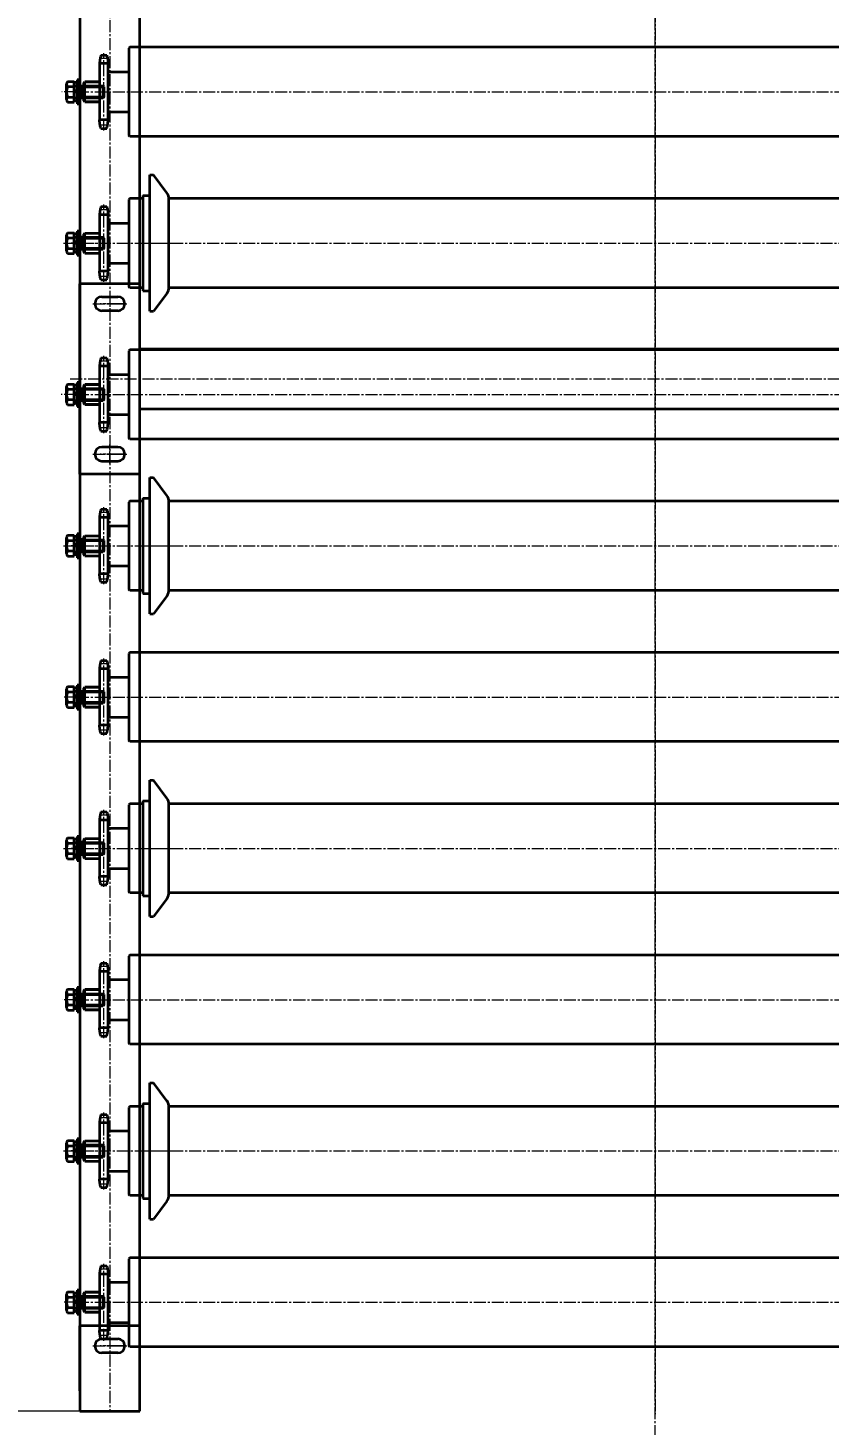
# Model space of a CAD drawing. Header units: millimetres. Extents: x -67280 to 67280, y -47520 to 47520.
# Drawn here: x -47874 to -47074, y -20531 to -19137 of the extents above; entities that cross this region are included whole.
import ezdxf

# ---------------------------------------------------------------- set-up
doc = ezdxf.new("R2010")
doc.units = ezdxf.units.MM
doc.linetypes.add('点画线', pattern=[18, 12, -2, 2, -2])
doc.layers.get('0').update_dxf_attribs({"lineweight": 35})
for name, color, linetype, lineweight in [('EB0', 7, 'Continuous', 35), ('EB0_1', 7, 'Continuous', 35), ('中心线层', 1, '点画线', 18), ('尺寸线层', 4, 'Continuous', 18), ('粗实线层', 7, 'Continuous', 35)]:
    doc.layers.add(name, color=color, linetype=linetype, lineweight=lineweight)
doc.styles.add('标准', font='', dxfattribs={"width": 0.667})
doc.styles.get('标准').set_extended_font_data('宋体')
doc.dimstyles.new('标准', dxfattribs={"dimscale": 160, "dimtxt": 2, "dimasz": 1, "dimexe": 1, "dimexo": 0, "dimgap": 1, "dimtad": 1, "dimdec": 1, "dimdsep": 46, "dimtxsty": '标准', "dimblk": '_CAXARROW', "dimcen": 0, "dimdle": 2, "dimaunit": 1, "dimadec": 0, "dimazin": 2, "dimtfac": 0.707107, "dimtdec": 3, "dimtmove": 0, "dimatfit": 3, "dimfxl": 0, "dimfrac": 2, "dimtolj": 1, "dimarcsym": 0})

# ---------------------------------------------------------------- blocks, each defined once
blk = doc.blocks.new('*X503')
at = {"layer": '尺寸线层', "linetype": 'Continuous', "lineweight": 18}
for points in [[(-51183.3, -18397.3), (-51163.3, -18557.3), (-51203.3, -18557.3)], [(-51183.3, -22837.3), (-51163.3, -22677.3), (-51203.3, -22677.3)]]:
    blk.add_hatch(color=0, dxfattribs=at).paths.add_polyline_path(points, flags=0)
at = {"layer": '尺寸线层', "color": 0}
for p, q in [((-46008, -18397.3), (-51343.3, -18397.3)), ((-46125.8, -22837.3), (-51343.3, -22837.3))]:
    blk.add_line(p, q, dxfattribs=at)
at = {"layer": '尺寸线层', "color": 0, "linetype": 'Continuous', "lineweight": 18}
blk.add_line((-51183.3, -18397.3), (-51183.3, -22837.3), dxfattribs=at)
at = {"layer": '尺寸线层', "color": 0, "insert": (-51503.3, -20617.3), "char_height": 320, "width": 1253.13, "attachment_point": 5, "rotation": 90, "line_spacing_factor": 1.15057, "style": '标准'}
blk.add_mtext('\\T1.1;4440', dxfattribs=at)
blk = doc.blocks.new('_CAXARROW')
blk.add_hatch(color=0).paths.add_polyline_path([(0, 0), (-1, 0.125), (-1, -0.125)], flags=0)
blk = doc.blocks.new('*X1335')
at = {"layer": 'EB0', "linetype": '点画线', "lineweight": 18}
for p, q in [((-550, 248), (-550, 325)), ((-545.5, 319.7), (-554.4, 319.7)), ((-573.5, 286.5), (-592, 286.5)), ((-576.9, 286.5), (588.1, 286.5)), ((-545.5, 253.3), (-554.4, 253.3)), ((-545.5, 168.7), (-554.4, 168.7)), ((-550, 97), (-550, 174)), ((-590.1, 135.5), (-546.6, 135.5)), ((-573.5, 135.5), (-582.6, 135.5)), ((-572.9, 135.5), (592.1, 135.5)), ((-507, 135.5), (-482, 135.5)), ((-545.5, 102.3), (-554.4, 102.3)), ((-545.5, 17.7), (-554.4, 17.7)), ((-550, -54), (-550, 23)), ((-573.5, -15.5), (-592.4, -15.5)), ((-576.9, -15.5), (588.1, -15.5)), ((-545.5, -48.7), (-554.4, -48.7)), ((-545.5, -133.3), (-554.4, -133.3)), ((-550, -205), (-550, -128)), ((-590.1, -166.5), (-546.6, -166.5)), ((-573.5, -166.5), (-582.6, -166.5)), ((-572.9, -166.5), (592.1, -166.5)), ((-507, -166.5), (-482, -166.5)), ((-545.5, -199.7), (-554.4, -199.7)), ((-545.5, -284.3), (-554.4, -284.3)), ((-550, -356), (-550, -279)), ((-573.5, -317.5), (-591.2, -317.5)), ((-576.9, -317.5), (588.1, -317.5)), ((-545.5, -350.7), (-554.4, -350.7)), ((-550, -507), (-550, -430)), ((-545.5, -435.3), (-554.4, -435.3)), ((-590.1, -468.5), (-546.6, -468.5)), ((-573.5, -468.5), (-582.6, -468.5)), ((-572.9, -468.5), (592.1, -468.5)), ((-507, -468.5), (-482, -468.5)), ((-545.5, -501.7), (-554.4, -501.7)), ((-550, -658), (-550, -581)), ((-545.5, -586.3), (-554.4, -586.3)), ((-573.5, -619.5), (-591.7, -619.5)), ((-576.9, -619.5), (588.1, -619.5)), ((-545.5, -652.7), (-554.4, -652.7)), ((-545.5, -737.3), (-554.4, -737.3)), ((-550, -809), (-550, -732)), ((-590.1, -770.5), (-546.6, -770.5)), ((-573.5, -770.5), (-582.6, -770.5)), ((-572.9, -770.5), (592.1, -770.5)), ((-507, -770.5), (-482, -770.5)), ((-545.5, -803.7), (-554.4, -803.7)), ((-545.5, -888.3), (-554.4, -888.3)), ((-550, -960), (-550, -883)), ((-573.5, -921.5), (-590.1, -921.5)), ((-576.9, -921.5), (588.1, -921.5)), ((-545.5, -954.7), (-554.4, -954.7))]:
    blk.add_line(p, q, dxfattribs=at)
at = {"layer": 'EB0'}
for p, q in [((-587.1, 278.7), (-587.1, 294.3)), ((-586.3, 296.9), (-579.6, 296.9)), ((-579.6, 276.1), (-579.6, 296.9)), ((-579.6, 295.7), (-579.6, 277.3)), ((-576.5, 295.7), (-579.6, 295.7)), ((-576.5, 298.5), (-576.5, 274.5)), ((-574, 298.5), (-576.5, 298.5)), ((-576.5, 295.7), (-576.5, 277.3)), ((-574, 293), (-576.5, 293)), ((-574, 274.5), (-574, 298.5)), ((-586.3, 291.7), (-579.6, 291.7)), ((-586.3, 281.3), (-579.6, 281.3)), ((-579.6, 280.5), (-579.6, 292.5)), ((-579.6, 292.5), (-550.5, 292.5)), ((-576.5, 287.3), (-579.6, 288.1)), ((-576.9, 285.8), (-579.6, 286.5)), ((-579.6, 280.5), (-550.5, 280.5)), ((-576.5, 285.7), (-576.9, 285.8)), ((-576.5, 280), (-574, 280)), ((-571.6, 280.5), (-571.6, 292.5)), ((-571.6, 291.6), (-549.6, 291.6)), ((-571.6, 281.4), (-549.6, 281.4)), ((-549.6, 291.6), (-550.5, 292.5)), ((-550.5, 280.5), (-550.5, 292.5)), ((-549.6, 281.4), (-550.5, 280.5)), ((-549.6, 281.4), (-549.6, 291.6)), ((-586.3, 276.1), (-579.6, 276.1)), ((-576.5, 277.3), (-579.6, 277.3)), ((-576.5, 274.5), (-574, 274.5)), ((-587.1, 127.7), (-587.1, 143.3)), ((-586.3, 145.9), (-579.6, 145.9)), ((-586.3, 140.7), (-579.6, 140.7)), ((-579.6, 125.1), (-579.6, 145.9)), ((-579.6, 144.7), (-579.6, 126.3)), ((-576.5, 144.7), (-579.6, 144.7)), ((-579.6, 129.5), (-579.6, 141.5)), ((-579.6, 141.5), (-550.5, 141.5)), ((-576.5, 147.5), (-576.5, 123.5)), ((-574, 147.5), (-576.5, 147.5)), ((-576.5, 144.7), (-576.5, 126.3)), ((-574, 142), (-576.5, 142)), ((-574, 123.5), (-574, 147.5)), ((-570, 141.6), (-574, 141.6)), ((-571.6, 129.5), (-571.6, 141.5)), ((-571.6, 140.6), (-549.6, 140.6)), ((-549.6, 140.6), (-550.5, 141.5)), ((-550.5, 129.5), (-550.5, 141.5)), ((-549.6, 130.4), (-549.6, 140.6)), ((-586.3, 130.3), (-579.6, 130.3)), ((-576.5, 136.3), (-579.6, 137.1)), ((-576.9, 134.8), (-579.6, 135.5)), ((-579.6, 129.5), (-550.5, 129.5)), ((-576.5, 126.3), (-579.6, 126.3)), ((-576.5, 134.7), (-576.9, 134.8)), ((-576.5, 129), (-574, 129)), ((-570, 129.4), (-574, 129.4)), ((-571.6, 130.4), (-549.6, 130.4)), ((-549.6, 130.4), (-550.5, 129.5)), ((-586.3, 125.1), (-579.6, 125.1)), ((-576.5, 123.5), (-574, 123.5)), ((-587.1, -23.3), (-587.1, -7.7)), ((-586.3, -5.1), (-579.6, -5.1)), ((-586.3, -10.3), (-579.6, -10.3)), ((-579.6, -25.9), (-579.6, -5.1)), ((-579.6, -6.3), (-579.6, -24.7)), ((-576.5, -6.3), (-579.6, -6.3)), ((-579.6, -21.5), (-579.6, -9.5)), ((-579.6, -9.5), (-550.5, -9.5)), ((-576.5, -14.7), (-579.6, -13.9)), ((-576.5, -3.5), (-576.5, -27.5)), ((-574, -3.5), (-576.5, -3.5)), ((-576.5, -6.3), (-576.5, -24.7)), ((-574, -9), (-576.5, -9)), ((-574, -27.5), (-574, -3.5)), ((-571.6, -21.5), (-571.6, -9.5)), ((-571.6, -10.4), (-549.6, -10.4)), ((-549.6, -10.4), (-550.5, -9.5)), ((-550.5, -21.5), (-550.5, -9.5)), ((-549.6, -20.6), (-549.6, -10.4)), ((-586.3, -20.7), (-579.6, -20.7)), ((-586.3, -25.9), (-579.6, -25.9)), ((-576.9, -16.2), (-579.6, -15.5)), ((-579.6, -21.5), (-550.5, -21.5)), ((-576.5, -24.7), (-579.6, -24.7)), ((-576.5, -16.3), (-576.9, -16.2)), ((-576.5, -22), (-574, -22)), ((-576.5, -27.5), (-574, -27.5)), ((-571.6, -20.6), (-549.6, -20.6)), ((-549.6, -20.6), (-550.5, -21.5)), ((-587.1, -174.3), (-587.1, -158.7)), ((-586.3, -156.1), (-579.6, -156.1)), ((-586.3, -161.3), (-579.6, -161.3)), ((-579.6, -176.9), (-579.6, -156.1)), ((-579.6, -157.3), (-579.6, -175.7)), ((-576.5, -157.3), (-579.6, -157.3)), ((-579.6, -172.5), (-579.6, -160.5)), ((-579.6, -160.5), (-550.5, -160.5)), ((-576.5, -165.7), (-579.6, -164.9)), ((-576.9, -167.2), (-579.6, -166.5)), ((-576.5, -167.3), (-576.9, -167.2)), ((-576.5, -154.5), (-576.5, -178.5)), ((-574, -154.5), (-576.5, -154.5)), ((-576.5, -157.3), (-576.5, -175.7)), ((-574, -160), (-576.5, -160)), ((-574, -178.5), (-574, -154.5)), ((-570, -160.4), (-574, -160.4)), ((-571.6, -172.5), (-571.6, -160.5)), ((-571.6, -161.4), (-549.6, -161.4)), ((-549.6, -161.4), (-550.5, -160.5)), ((-550.5, -172.5), (-550.5, -160.5)), ((-549.6, -171.6), (-549.6, -161.4)), ((-586.3, -171.7), (-579.6, -171.7)), ((-586.3, -176.9), (-579.6, -176.9)), ((-579.6, -172.5), (-550.5, -172.5)), ((-576.5, -175.7), (-579.6, -175.7)), ((-576.5, -173), (-574, -173)), ((-576.5, -178.5), (-574, -178.5)), ((-570, -172.6), (-574, -172.6)), ((-571.6, -171.6), (-549.6, -171.6)), ((-549.6, -171.6), (-550.5, -172.5)), ((-576.5, -305.5), (-576.5, -329.5)), ((-574, -305.5), (-576.5, -305.5)), ((-574, -329.5), (-574, -305.5)), ((-587.1, -325.3), (-587.1, -309.7)), ((-586.3, -307.1), (-579.6, -307.1)), ((-586.3, -312.3), (-579.6, -312.3)), ((-579.6, -327.9), (-579.6, -307.1)), ((-579.6, -308.3), (-579.6, -326.7)), ((-576.5, -308.3), (-579.6, -308.3)), ((-579.6, -323.5), (-579.6, -311.5)), ((-579.6, -311.5), (-550.5, -311.5)), ((-576.5, -316.7), (-579.6, -315.9)), ((-576.9, -318.2), (-579.6, -317.5)), ((-576.5, -318.3), (-576.9, -318.2)), ((-576.5, -308.3), (-576.5, -326.7)), ((-574, -311), (-576.5, -311)), ((-571.6, -323.5), (-571.6, -311.5)), ((-571.6, -312.4), (-549.6, -312.4)), ((-549.6, -312.4), (-550.5, -311.5)), ((-550.5, -323.5), (-550.5, -311.5)), ((-549.6, -322.6), (-549.6, -312.4)), ((-586.3, -322.7), (-579.6, -322.7)), ((-586.3, -327.9), (-579.6, -327.9)), ((-579.6, -323.5), (-550.5, -323.5)), ((-576.5, -326.7), (-579.6, -326.7)), ((-576.5, -324), (-574, -324)), ((-576.5, -329.5), (-574, -329.5)), ((-571.6, -322.6), (-549.6, -322.6)), ((-549.6, -322.6), (-550.5, -323.5)), ((-586.3, -458.1), (-579.6, -458.1)), ((-579.6, -478.9), (-579.6, -458.1)), ((-579.6, -459.3), (-579.6, -477.7)), ((-576.5, -459.3), (-579.6, -459.3)), ((-576.5, -456.5), (-576.5, -480.5)), ((-574, -456.5), (-576.5, -456.5)), ((-576.5, -459.3), (-576.5, -477.7)), ((-574, -480.5), (-574, -456.5)), ((-587.1, -476.3), (-587.1, -460.7)), ((-586.3, -463.3), (-579.6, -463.3)), ((-586.3, -473.7), (-579.6, -473.7)), ((-579.6, -474.5), (-579.6, -462.5)), ((-579.6, -462.5), (-550.5, -462.5)), ((-576.5, -467.7), (-579.6, -466.9)), ((-576.9, -469.2), (-579.6, -468.5)), ((-576.5, -469.3), (-576.9, -469.2)), ((-574, -462), (-576.5, -462)), ((-570, -462.4), (-574, -462.4)), ((-571.6, -474.5), (-571.6, -462.5)), ((-571.6, -463.4), (-549.6, -463.4)), ((-571.6, -473.6), (-549.6, -473.6)), ((-549.6, -463.4), (-550.5, -462.5)), ((-550.5, -474.5), (-550.5, -462.5)), ((-549.6, -473.6), (-550.5, -474.5)), ((-549.6, -473.6), (-549.6, -463.4)), ((-586.3, -478.9), (-579.6, -478.9)), ((-579.6, -474.5), (-550.5, -474.5)), ((-576.5, -477.7), (-579.6, -477.7)), ((-576.5, -475), (-574, -475)), ((-576.5, -480.5), (-574, -480.5)), ((-570, -474.6), (-574, -474.6)), ((-587.1, -627.3), (-587.1, -611.7)), ((-586.3, -609.1), (-579.6, -609.1)), ((-579.6, -629.9), (-579.6, -609.1)), ((-579.6, -610.3), (-579.6, -628.7)), ((-576.5, -610.3), (-579.6, -610.3)), ((-576.5, -607.5), (-576.5, -631.5)), ((-574, -607.5), (-576.5, -607.5)), ((-576.5, -610.3), (-576.5, -628.7)), ((-574, -613), (-576.5, -613)), ((-574, -631.5), (-574, -607.5)), ((-586.3, -614.3), (-579.6, -614.3)), ((-586.3, -624.7), (-579.6, -624.7)), ((-579.6, -625.5), (-579.6, -613.5)), ((-579.6, -613.5), (-550.5, -613.5)), ((-576.5, -618.7), (-579.6, -617.9)), ((-576.9, -620.2), (-579.6, -619.5)), ((-579.6, -625.5), (-550.5, -625.5)), ((-576.5, -620.3), (-576.9, -620.2)), ((-576.5, -626), (-574, -626)), ((-571.6, -625.5), (-571.6, -613.5)), ((-571.6, -614.4), (-549.6, -614.4)), ((-571.6, -624.6), (-549.6, -624.6)), ((-549.6, -614.4), (-550.5, -613.5)), ((-550.5, -625.5), (-550.5, -613.5)), ((-549.6, -624.6), (-550.5, -625.5)), ((-549.6, -624.6), (-549.6, -614.4)), ((-586.3, -629.9), (-579.6, -629.9)), ((-576.5, -628.7), (-579.6, -628.7)), ((-576.5, -631.5), (-574, -631.5)), ((-587.1, -778.3), (-587.1, -762.7)), ((-586.3, -760.1), (-579.6, -760.1)), ((-586.3, -765.3), (-579.6, -765.3)), ((-579.6, -780.9), (-579.6, -760.1)), ((-579.6, -761.3), (-579.6, -779.7)), ((-576.5, -761.3), (-579.6, -761.3)), ((-579.6, -776.5), (-579.6, -764.5)), ((-579.6, -764.5), (-550.5, -764.5)), ((-576.5, -758.5), (-576.5, -782.5)), ((-574, -758.5), (-576.5, -758.5)), ((-576.5, -761.3), (-576.5, -779.7)), ((-574, -764), (-576.5, -764)), ((-574, -782.5), (-574, -758.5)), ((-570, -764.4), (-574, -764.4)), ((-571.6, -776.5), (-571.6, -764.5)), ((-571.6, -765.4), (-549.6, -765.4)), ((-549.6, -765.4), (-550.5, -764.5)), ((-550.5, -776.5), (-550.5, -764.5)), ((-549.6, -775.6), (-549.6, -765.4)), ((-586.3, -775.7), (-579.6, -775.7)), ((-576.5, -769.7), (-579.6, -768.9)), ((-576.9, -771.2), (-579.6, -770.5)), ((-579.6, -776.5), (-550.5, -776.5)), ((-576.5, -779.7), (-579.6, -779.7)), ((-576.5, -771.3), (-576.9, -771.2)), ((-576.5, -777), (-574, -777)), ((-570, -776.6), (-574, -776.6)), ((-571.6, -775.6), (-549.6, -775.6)), ((-549.6, -775.6), (-550.5, -776.5)), ((-586.3, -780.9), (-579.6, -780.9)), ((-576.5, -782.5), (-574, -782.5)), ((-587.1, -929.3), (-587.1, -913.7)), ((-586.3, -911.1), (-579.6, -911.1)), ((-586.3, -916.3), (-579.6, -916.3)), ((-579.6, -931.9), (-579.6, -911.1)), ((-579.6, -912.3), (-579.6, -930.7)), ((-576.5, -912.3), (-579.6, -912.3)), ((-579.6, -927.5), (-579.6, -915.5)), ((-579.6, -915.5), (-550.5, -915.5)), ((-576.5, -920.7), (-579.6, -919.9)), ((-576.5, -909.5), (-576.5, -933.5)), ((-574, -909.5), (-576.5, -909.5)), ((-576.5, -912.3), (-576.5, -930.7)), ((-574, -915), (-576.5, -915)), ((-574, -933.5), (-574, -909.5)), ((-571.6, -927.5), (-571.6, -915.5)), ((-571.6, -916.4), (-549.6, -916.4)), ((-549.6, -916.4), (-550.5, -915.5)), ((-550.5, -927.5), (-550.5, -915.5)), ((-549.6, -926.6), (-549.6, -916.4)), ((-586.3, -926.7), (-579.6, -926.7)), ((-586.3, -931.9), (-579.6, -931.9)), ((-576.9, -922.2), (-579.6, -921.5)), ((-579.6, -927.5), (-550.5, -927.5)), ((-576.5, -930.7), (-579.6, -930.7)), ((-576.5, -922.3), (-576.9, -922.2)), ((-576.5, -928), (-574, -928)), ((-576.5, -933.5), (-574, -933.5)), ((-571.6, -926.6), (-549.6, -926.6)), ((-549.6, -926.6), (-550.5, -927.5))]:
    blk.add_line(p, q, dxfattribs=at)
at = {"layer": 'EB0', "linetype": 'Continuous', "lineweight": 18}
for p, q in [((-574, 296.7), (-576.5, 294.2)), ((-574, 279.7), (-576.5, 277.2)), ((-574, 275.5), (-575, 274.5)), ((-576.5, 143.5), (-574, 146)), ((-576.5, 126.5), (-574, 129)), ((-575.3, 123.5), (-574, 124.8)), ((-574, -5.3), (-576.5, -7.8)), ((-574, -22.3), (-576.5, -24.8)), ((-574, -26.5), (-575, -27.5)), ((-576.5, -158.5), (-574, -156)), ((-576.5, -175.5), (-574, -173)), ((-575.3, -178.5), (-574, -177.2)), ((-574, -307.3), (-576.5, -309.8)), ((-574, -324.3), (-576.5, -326.8)), ((-574, -328.5), (-575, -329.5)), ((-576.5, -460.5), (-574, -458)), ((-576.5, -477.5), (-574, -475)), ((-575.3, -480.5), (-574, -479.2)), ((-574, -609.3), (-576.5, -611.8)), ((-574, -626.3), (-576.5, -628.8)), ((-574, -630.5), (-575, -631.5)), ((-576.5, -762.5), (-574, -760)), ((-576.5, -779.5), (-574, -777)), ((-575.3, -782.5), (-574, -781.2)), ((-574, -911.3), (-576.5, -913.8)), ((-574, -928.3), (-576.5, -930.8)), ((-574, -932.5), (-575, -933.5))]:
    blk.add_line(p, q, dxfattribs=at)
at = {"layer": 'EB0', "color": 1, "linetype": '点画线', "lineweight": 18}
for p, q in [((-571, 286.5), (-579.5, 286.5)), ((-571, 135.5), (-579.5, 135.5)), ((-571, -15.5), (-579.5, -15.5)), ((-571, -166.5), (-579.5, -166.5)), ((-571, -317.5), (-579.5, -317.5)), ((-571, -468.5), (-579.5, -468.5)), ((-571, -619.5), (-579.5, -619.5)), ((-571, -770.5), (-579.5, -770.5)), ((-571, -921.5), (-579.5, -921.5))]:
    blk.add_line(p, q, dxfattribs=at)
at = {"layer": 'EB0'}
for centre, radius, start, end in [((-582.3, 294.3), 4.79, 147.1328, 212.8672), ((-569.1, 286.5), 18, 163.2213, 196.7787), ((-582.3, 278.7), 4.79, 147.1328, 212.8672), ((-582.3, 143.3), 4.79, 147.1328, 212.8672), ((-569.1, 135.5), 18, 163.2213, 196.7787), ((-582.3, 127.7), 4.79, 147.1328, 212.8672), ((-582.3, -7.7), 4.79, 147.1328, 212.8672), ((-569.1, -15.5), 18, 163.2213, 196.7787), ((-582.3, -23.3), 4.79, 147.1328, 212.8672), ((-582.3, -158.7), 4.79, 147.1328, 212.8672), ((-569.1, -166.5), 18, 163.2213, 196.7787), ((-582.3, -174.3), 4.79, 147.1328, 212.8672), ((-582.3, -309.7), 4.79, 147.1328, 212.8672), ((-569.1, -317.5), 18, 163.2213, 196.7787), ((-582.3, -325.3), 4.79, 147.1328, 212.8672), ((-582.3, -460.7), 4.79, 147.1328, 212.8672), ((-569.1, -468.5), 18, 163.2213, 196.7787), ((-582.3, -476.3), 4.79, 147.1328, 212.8672), ((-582.3, -611.7), 4.79, 147.1328, 212.8672), ((-569.1, -619.5), 18, 163.2213, 196.7787), ((-582.3, -627.3), 4.79, 147.1328, 212.8672), ((-582.3, -762.7), 4.79, 147.1328, 212.8672), ((-569.1, -770.5), 18, 163.2213, 196.7787), ((-582.3, -778.3), 4.79, 147.1328, 212.8672), ((-582.3, -913.7), 4.79, 147.1328, 212.8672), ((-569.1, -921.5), 18, 163.2213, 196.7787), ((-582.3, -929.3), 4.79, 147.1328, 212.8672)]:
    blk.add_arc(centre, radius, start, end, dxfattribs=at)
at = {"layer": 'EB0_1'}
for p, q in [((-574, 1690), (-574, -1030)), ((-514, -1030), (-514, 1690)), ((-574, -95), (-574, 95)), ((-514, 95), (-574, 95)), ((-514, -95), (-514, 95)), ((-552, 82), (-536, 82)), ((-536, 68), (-552, 68)), ((-514, 30), (514, 30)), ((-514, -30), (514, -30)), ((-536, -68), (-552, -68)), ((-552, -82), (-536, -82)), ((-514, -95), (-574, -95)), ((-574, -1010), (-574, -945)), ((-514, -945), (-574, -945)), ((-514, -1010), (-514, -945)), ((-552, -958), (-536, -958)), ((-536, -972), (-552, -972))]:
    blk.add_line(p, q, dxfattribs=at)
for centre, start, end in [((-552, 75), 90, 270), ((-536, 75), 270, 90), ((-552, -75), 90, 270), ((-536, -75), 270, 90), ((-552, -965), 90, 270), ((-536, -965), 270, 90)]:
    blk.add_arc(centre, 7, start, end, dxfattribs=at)
at = {"layer": '中心线层'}
blk.add_line((0, 1790), (0, -1033), dxfattribs=at)
at = {"layer": '中心线层', "linetype": '点画线', "lineweight": 18}
for p, q in [((-544, 1690), (-544, -1030)), ((-544, 84.5), (-544, 65.5)), ((-544, 84.5), (-544, 65.5)), ((-560.9, 75), (-526, 75)), ((-534.5, 75), (-553.5, 75)), ((-529.5, 75), (-548.5, 75)), ((-583.5, 0), (585.2, 0)), ((-544, -84.5), (-544, -65.5)), ((-544, -84.5), (-544, -65.5)), ((-560.9, -75), (-526, -75)), ((-534.5, -75), (-553.5, -75)), ((-529.5, -75), (-548.5, -75)), ((-544, -955.5), (-544, -974.5)), ((-544, -955.5), (-544, -974.5)), ((-560.9, -965), (-526, -965)), ((-534.5, -965), (-553.5, -965)), ((-529.5, -965), (-548.5, -965))]:
    blk.add_line(p, q, dxfattribs=at)
at = {"layer": '粗实线层', "linetype": 'Continuous', "lineweight": 35}
for p, q in [((-552.9, 323), (-547.1, 323)), ((-524, 331), (-525, 330)), ((-525, 330), (-525, 243)), ((524, 331), (-524, 331)), ((-554.4, 314.6), (-554.4, 258.4)), ((-545.5, 314.6), (-554.4, 314.6)), ((-545.5, 258.4), (-545.5, 314.6)), ((-570, 295.5), (-569, 296.5)), ((-570, 277.5), (-570, 295.5)), ((-569, 276.5), (-569, 296.5)), ((-554.4, 296.5), (-569, 296.5)), ((-569, 296.5), (-554.4, 296.5)), ((-545.5, 306.5), (-525, 306.5)), ((-569, 276.5), (-570, 277.5)), ((-554.4, 276.5), (-569, 276.5)), ((-569, 276.5), (-554.4, 276.5)), ((-545.5, 266.5), (-525, 266.5)), ((-545.5, 258.4), (-554.4, 258.4)), ((-552.9, 250), (-547.1, 250)), ((-524, 242), (-525, 243)), ((524, 242), (-524, 242)), ((-504, 203.5), (-500.3, 203.5)), ((-504, 67.5), (-504, 203.5)), ((-487.1, 185.7), (-500.3, 203.5)), ((-511, 183), (-504, 183)), ((-511, 183), (-511, 88)), ((-552.9, 172), (-547.1, 172)), ((-524, 180), (-525, 179)), ((-525, 179), (-525, 92)), ((-511, 180), (-524, 180)), ((485, 180), (-485, 180)), ((-485, 91.8), (-485, 179.2)), ((-545.5, 163.6), (-554.4, 163.6)), ((-554.4, 163.6), (-554.4, 107.4)), ((-545.5, 107.4), (-545.5, 163.6)), ((-545.5, 155.5), (-525, 155.5)), ((-570, 144.5), (-569, 145.5)), ((-570, 126.5), (-570, 144.5)), ((-569, 125.5), (-569, 145.5)), ((-569, 145.5), (-554.4, 145.5)), ((-569, 125.5), (-570, 126.5)), ((-569, 125.5), (-554.4, 125.5)), ((-545.5, 115.5), (-525, 115.5)), ((-545.5, 107.4), (-554.4, 107.4)), ((-552.9, 99), (-547.1, 99)), ((-524, 91), (-525, 92)), ((-511, 91), (-524, 91)), ((-511, 88), (-504, 88)), ((-487.1, 85.3), (-500.3, 67.5)), ((485, 91), (-485, 91)), ((-504, 67.5), (-500.3, 67.5)), ((-524, 29), (-525, 28)), ((-525, 28), (-525, -59)), ((524, 29), (-524, 29)), ((-552.9, 21), (-547.1, 21)), ((-554.4, 12.6), (-554.4, -43.6)), ((-545.5, 12.6), (-554.4, 12.6)), ((-545.5, -43.6), (-545.5, 12.6)), ((-545.5, 4.5), (-525, 4.5)), ((-570, -6.5), (-569, -5.5)), ((-570, -24.5), (-570, -6.5)), ((-569, -25.5), (-569, -5.5)), ((-554.4, -5.5), (-569, -5.5)), ((-569, -5.5), (-554.4, -5.5)), ((-569, -25.5), (-570, -24.5)), ((-554.4, -25.5), (-569, -25.5)), ((-569, -25.5), (-554.4, -25.5)), ((-545.5, -35.5), (-525, -35.5)), ((-545.5, -43.6), (-554.4, -43.6)), ((-552.9, -52), (-547.1, -52)), ((-524, -60), (-525, -59)), ((524, -60), (-524, -60)), ((-504, -98.5), (-500.3, -98.5)), ((-504, -234.5), (-504, -98.5)), ((-487.1, -116.3), (-500.3, -98.5)), ((-524, -122), (-525, -123)), ((-525, -123), (-525, -210)), ((-511, -122), (-524, -122)), ((-511, -119), (-504, -119)), ((-511, -119), (-511, -214)), ((485, -122), (-485, -122)), ((-485, -210.2), (-485, -122.8)), ((-545.5, -138.4), (-554.4, -138.4)), ((-554.4, -138.4), (-554.4, -194.6)), ((-552.9, -130), (-547.1, -130)), ((-545.5, -194.6), (-545.5, -138.4)), ((-545.5, -146.5), (-525, -146.5)), ((-570, -157.5), (-569, -156.5)), ((-570, -175.5), (-570, -157.5)), ((-569, -176.5), (-569, -156.5)), ((-569, -156.5), (-554.4, -156.5)), ((-569, -176.5), (-570, -175.5)), ((-569, -176.5), (-554.4, -176.5)), ((-545.5, -194.6), (-554.4, -194.6)), ((-545.5, -186.5), (-525, -186.5)), ((-552.9, -203), (-547.1, -203)), ((-524, -211), (-525, -210)), ((-511, -211), (-524, -211)), ((-511, -214), (-504, -214)), ((-487.1, -216.7), (-500.3, -234.5)), ((485, -211), (-485, -211)), ((-504, -234.5), (-500.3, -234.5)), ((-524, -273), (-525, -274)), ((-525, -274), (-525, -361)), ((524, -273), (-524, -273)), ((-554.4, -289.4), (-554.4, -345.6)), ((-545.5, -289.4), (-554.4, -289.4)), ((-552.9, -281), (-547.1, -281)), ((-545.5, -345.6), (-545.5, -289.4)), ((-545.5, -297.5), (-525, -297.5)), ((-570, -308.5), (-569, -307.5)), ((-570, -326.5), (-570, -308.5)), ((-569, -327.5), (-569, -307.5)), ((-554.4, -307.5), (-569, -307.5)), ((-569, -307.5), (-554.4, -307.5)), ((-569, -327.5), (-570, -326.5)), ((-554.4, -327.5), (-569, -327.5)), ((-569, -327.5), (-554.4, -327.5)), ((-545.5, -345.6), (-554.4, -345.6)), ((-545.5, -337.5), (-525, -337.5)), ((-552.9, -354), (-547.1, -354)), ((-524, -362), (-525, -361)), ((524, -362), (-524, -362)), ((-504, -400.5), (-500.3, -400.5)), ((-504, -536.5), (-504, -400.5)), ((-487.1, -418.3), (-500.3, -400.5)), ((-552.9, -432), (-547.1, -432)), ((-524, -424), (-525, -425)), ((-525, -425), (-525, -512)), ((-511, -424), (-524, -424)), ((-511, -421), (-504, -421)), ((-511, -421), (-511, -516)), ((485, -424), (-485, -424)), ((-485, -512.2), (-485, -424.8)), ((-545.5, -440.4), (-554.4, -440.4)), ((-554.4, -440.4), (-554.4, -496.6)), ((-545.5, -496.6), (-545.5, -440.4)), ((-570, -459.5), (-569, -458.5)), ((-570, -477.5), (-570, -459.5)), ((-569, -478.5), (-569, -458.5)), ((-569, -458.5), (-554.4, -458.5)), ((-545.5, -448.5), (-525, -448.5)), ((-569, -478.5), (-570, -477.5)), ((-569, -478.5), (-554.4, -478.5)), ((-545.5, -496.6), (-554.4, -496.6)), ((-545.5, -488.5), (-525, -488.5)), ((-552.9, -505), (-547.1, -505)), ((-524, -513), (-525, -512)), ((-511, -513), (-524, -513)), ((485, -513), (-485, -513)), ((-511, -516), (-504, -516)), ((-487.1, -518.7), (-500.3, -536.5)), ((-504, -536.5), (-500.3, -536.5)), ((-552.9, -583), (-547.1, -583)), ((-524, -575), (-525, -576)), ((-525, -576), (-525, -663)), ((524, -575), (-524, -575)), ((-554.4, -591.4), (-554.4, -647.6)), ((-545.5, -591.4), (-554.4, -591.4)), ((-545.5, -647.6), (-545.5, -591.4)), ((-545.5, -599.5), (-525, -599.5)), ((-570, -610.5), (-569, -609.5)), ((-570, -628.5), (-570, -610.5)), ((-569, -629.5), (-569, -609.5)), ((-554.4, -609.5), (-569, -609.5)), ((-569, -609.5), (-554.4, -609.5)), ((-569, -629.5), (-570, -628.5)), ((-554.4, -629.5), (-569, -629.5)), ((-569, -629.5), (-554.4, -629.5)), ((-545.5, -639.5), (-525, -639.5)), ((-545.5, -647.6), (-554.4, -647.6)), ((-552.9, -656), (-547.1, -656)), ((-524, -664), (-525, -663)), ((524, -664), (-524, -664)), ((-504, -702.5), (-500.3, -702.5)), ((-504, -838.5), (-504, -702.5)), ((-487.1, -720.3), (-500.3, -702.5)), ((-511, -723), (-504, -723)), ((-511, -723), (-511, -818)), ((-552.9, -734), (-547.1, -734)), ((-524, -726), (-525, -727)), ((-525, -727), (-525, -814)), ((-511, -726), (-524, -726)), ((485, -726), (-485, -726)), ((-485, -814.2), (-485, -726.8)), ((-545.5, -742.4), (-554.4, -742.4)), ((-554.4, -742.4), (-554.4, -798.6)), ((-545.5, -798.6), (-545.5, -742.4)), ((-545.5, -750.5), (-525, -750.5)), ((-570, -761.5), (-569, -760.5)), ((-570, -779.5), (-570, -761.5)), ((-569, -780.5), (-569, -760.5)), ((-569, -760.5), (-554.4, -760.5)), ((-569, -780.5), (-570, -779.5)), ((-569, -780.5), (-554.4, -780.5)), ((-545.5, -790.5), (-525, -790.5)), ((-545.5, -798.6), (-554.4, -798.6)), ((-552.9, -807), (-547.1, -807)), ((-524, -815), (-525, -814)), ((-511, -815), (-524, -815)), ((-511, -818), (-504, -818)), ((-487.1, -820.7), (-500.3, -838.5)), ((485, -815), (-485, -815)), ((-504, -838.5), (-500.3, -838.5)), ((-524, -877), (-525, -878)), ((-525, -878), (-525, -965)), ((524, -877), (-524, -877)), ((-552.9, -885), (-547.1, -885)), ((-554.4, -893.4), (-554.4, -949.6)), ((-545.5, -893.4), (-554.4, -893.4)), ((-545.5, -949.6), (-545.5, -893.4)), ((-545.5, -901.5), (-525, -901.5)), ((-570, -912.5), (-569, -911.5)), ((-570, -930.5), (-570, -912.5)), ((-569, -931.5), (-569, -911.5)), ((-554.4, -911.5), (-569, -911.5)), ((-569, -911.5), (-554.4, -911.5)), ((-569, -931.5), (-570, -930.5)), ((-554.4, -931.5), (-569, -931.5)), ((-569, -931.5), (-554.4, -931.5)), ((-545.5, -941.5), (-525, -941.5)), ((-545.5, -949.6), (-554.4, -949.6)), ((-552.9, -958), (-547.1, -958)), ((-524, -966), (-525, -965)), ((524, -966), (-524, -966))]:
    blk.add_line(p, q, dxfattribs=at)
at = {"layer": '粗实线层'}
blk.add_line((-574, -1030), (-514, -1030), dxfattribs=at)
at = {"layer": '粗实线层', "linetype": 'Continuous', "lineweight": 35}
for centre, start, end in [((-496, 179.2), 0, 36.4128), ((-496, 91.8), 323.5872, 0), ((-496, -122.8), 360, 36.4128), ((-496, -210.2), 323.5872, 0), ((-496, -424.8), 0, 36.4128), ((-496, -512.2), 323.5872, 0), ((-496, -726.8), 0, 36.4128), ((-496, -814.2), 323.5872, 0)]:
    blk.add_arc(centre, 11, start, end, dxfattribs=at)
for points, knots in [([(-552.9, 323), (-553.2, 321.9), (-553.9, 319.1), (-554.2, 316.3), (-554.4, 314.6)], [0, 0, 0, 0, 1910.852669, 4775.56778, 4775.56778, 4775.56778, 4775.56778]), ([(-547.1, 323), (-546.8, 321.9), (-546.1, 319.1), (-545.8, 316.3), (-545.5, 314.6)], [0, 0, 0, 0, 1893.483305, 4732.158585, 4732.158585, 4732.158585, 4732.158585]), ([(-552.9, 250), (-553.2, 251.1), (-553.9, 253.9), (-554.2, 256.7), (-554.4, 258.4)], [0, 0, 0, 0, 1785.606569, 4462.555033, 4462.555033, 4462.555033, 4462.555033]), ([(-547.1, 250), (-546.8, 251.1), (-546.1, 253.9), (-545.8, 256.7), (-545.5, 258.4)], [0, 0, 0, 0, 1767.905121, 4418.315901, 4418.315901, 4418.315901, 4418.315901]), ([(-552.9, 172), (-553.2, 170.9), (-553.9, 168.1), (-554.2, 165.3), (-554.4, 163.6)], [0, 0, 0, 0, 1636.89949, 4090.909043, 4090.909043, 4090.909043, 4090.909043]), ([(-547.1, 172), (-546.8, 170.9), (-546.1, 168.1), (-545.8, 165.3), (-545.5, 163.6)], [0, 0, 0, 0, 1618.788723, 4045.646946, 4045.646946, 4045.646946, 4045.646946]), ([(-552.9, 99), (-553.2, 100.1), (-553.9, 102.9), (-554.2, 105.7), (-554.4, 107.4)], [0, 0, 0, 0, 1529.2697, 3821.922654, 3821.922654, 3821.922654, 3821.922654]), ([(-547.1, 99), (-546.8, 100.1), (-546.1, 102.9), (-545.8, 105.7), (-545.5, 107.4)], [0, 0, 0, 0, 1510.931738, 3776.092757, 3776.092757, 3776.092757, 3776.092757]), ([(-552.9, 21), (-553.2, 19.9), (-553.9, 17.1), (-554.2, 14.3), (-554.4, 12.6)], [0, 0, 0, 0, 1409.827281, 3523.41436, 3523.41436, 3523.41436, 3523.41436]), ([(-547.1, 21), (-546.8, 19.9), (-546.1, 17.1), (-545.8, 14.3), (-545.5, 12.6)], [0, 0, 0, 0, 1391.345183, 3477.224242, 3477.224242, 3477.224242, 3477.224242]), ([(-552.9, -52), (-553.2, -50.9), (-553.9, -48.1), (-554.2, -45.3), (-554.4, -43.6)], [0, 0, 0, 0, 1329.08843, 3321.633314, 3321.633314, 3321.633314, 3321.633314]), ([(-547.1, -52), (-546.8, -50.9), (-546.1, -48.1), (-545.8, -45.3), (-545.5, -43.6)], [0, 0, 0, 0, 1310.698201, 3275.67279, 3275.67279, 3275.67279, 3275.67279]), ([(-552.9, -130), (-553.2, -131.1), (-553.9, -133.9), (-554.2, -136.7), (-554.4, -138.4)], [0, 0, 0, 0, 1253.87755, 3133.667666, 3133.667666, 3133.667666, 3133.667666]), ([(-547.1, -130), (-546.8, -131.1), (-546.1, -133.9), (-545.8, -136.7), (-545.5, -138.4)], [0, 0, 0, 0, 1236.002592, 3088.994903, 3088.994903, 3088.994903, 3088.994903]), ([(-552.9, -203), (-553.2, -201.9), (-553.9, -199.1), (-554.2, -196.3), (-554.4, -194.6)], [0, 0, 0, 0, 1213.12579, 3031.821619, 3031.821619, 3031.821619, 3031.821619]), ([(-547.1, -203), (-546.8, -201.9), (-546.1, -199.1), (-545.8, -196.3), (-545.5, -194.6)], [0, 0, 0, 0, 1196.026227, 2989.086708, 2989.086708, 2989.086708, 2989.086708]), ([(-552.9, -281), (-553.2, -282.1), (-553.9, -284.9), (-554.2, -287.7), (-554.4, -289.4)], [0, 0, 0, 0, 1200.314561, 2999.804033, 2999.804033, 2999.804033, 2999.804033]), ([(-547.1, -281), (-546.8, -282.1), (-546.1, -284.9), (-545.8, -287.7), (-545.5, -289.4)], [0, 0, 0, 0, 1184.838955, 2961.127682, 2961.127682, 2961.127682, 2961.127682]), ([(-552.9, -354), (-553.2, -352.9), (-553.9, -350.1), (-554.2, -347.3), (-554.4, -345.6)], [0, 0, 0, 0, 1211.128837, 3026.830873, 3026.830873, 3026.830873, 3026.830873]), ([(-547.1, -354), (-546.8, -352.9), (-546.1, -350.1), (-545.8, -347.3), (-545.5, -345.6)], [0, 0, 0, 0, 1197.228745, 2992.092018, 2992.092018, 2992.092018, 2992.092018]), ([(-552.9, -432), (-553.2, -433.1), (-553.9, -435.9), (-554.2, -438.7), (-554.4, -440.4)], [0, 0, 0, 0, 1265.849687, 3163.588211, 3163.588211, 3163.588211, 3163.588211]), ([(-547.1, -432), (-546.8, -433.1), (-546.1, -435.9), (-545.8, -438.7), (-545.5, -440.4)], [0, 0, 0, 0, 1254.217283, 3134.516722, 3134.516722, 3134.516722, 3134.516722]), ([(-552.9, -505), (-553.2, -503.9), (-553.9, -501.1), (-554.2, -498.3), (-554.4, -496.6)], [0, 0, 0, 0, 1323.900012, 3308.666513, 3308.666513, 3308.666513, 3308.666513]), ([(-547.1, -505), (-546.8, -503.9), (-546.1, -501.1), (-545.8, -498.3), (-545.5, -496.6)], [0, 0, 0, 0, 1314.004588, 3283.936052, 3283.936052, 3283.936052, 3283.936052]), ([(-552.9, -583), (-553.2, -584.1), (-553.9, -586.9), (-554.2, -589.7), (-554.4, -591.4)], [0, 0, 0, 0, 1430.433084, 3574.912004, 3574.912004, 3574.912004, 3574.912004]), ([(-547.1, -583), (-546.8, -584.1), (-546.1, -586.9), (-545.8, -589.7), (-545.5, -591.4)], [0, 0, 0, 0, 1422.638433, 3555.431755, 3555.431755, 3555.431755, 3555.431755]), ([(-552.9, -656), (-553.2, -654.9), (-553.9, -652.1), (-554.2, -649.3), (-554.4, -647.6)], [0, 0, 0, 0, 1522.109512, 3804.028045, 3804.028045, 3804.028045, 3804.028045]), ([(-547.1, -656), (-546.8, -654.9), (-546.1, -652.1), (-545.8, -649.3), (-545.5, -647.6)], [0, 0, 0, 0, 1515.831363, 3788.337809, 3788.337809, 3788.337809, 3788.337809]), ([(-552.9, -734), (-553.2, -735.1), (-553.9, -737.9), (-554.2, -740.7), (-554.4, -742.4)], [0, 0, 0, 0, 1663.171804, 4156.568324, 4156.568324, 4156.568324, 4156.568324]), ([(-547.1, -734), (-546.8, -735.1), (-546.1, -737.9), (-545.8, -740.7), (-545.5, -742.4)], [0, 0, 0, 0, 1658.612372, 4145.173477, 4145.173477, 4145.173477, 4145.173477]), ([(-552.9, -807), (-553.2, -805.9), (-553.9, -803.1), (-554.2, -800.3), (-554.4, -798.6)], [0, 0, 0, 0, 1777.291751, 4441.774793, 4441.774793, 4441.774793, 4441.774793]), ([(-547.1, -807), (-546.8, -805.9), (-546.1, -803.1), (-545.8, -800.3), (-545.5, -798.6)], [0, 0, 0, 0, 1773.954231, 4433.433724, 4433.433724, 4433.433724, 4433.433724]), ([(-552.9, -885), (-553.2, -886.1), (-553.9, -888.9), (-554.2, -891.7), (-554.4, -893.4)], [0, 0, 0, 0, 1940.813075, 4850.444272, 4850.444272, 4850.444272, 4850.444272]), ([(-547.1, -885), (-546.8, -886.1), (-546.1, -888.9), (-545.8, -891.7), (-545.5, -893.4)], [0, 0, 0, 0, 1938.807962, 4845.433131, 4845.433131, 4845.433131, 4845.433131]), ([(-552.9, -958), (-553.2, -956.9), (-553.9, -954.1), (-554.2, -951.3), (-554.4, -949.6)], [0, 0, 0, 0, 2069.649915, 5172.430931, 5172.430931, 5172.430931, 5172.430931]), ([(-547.1, -958), (-546.8, -956.9), (-546.1, -954.1), (-545.8, -951.3), (-545.5, -949.6)], [0, 0, 0, 0, 2068.58662, 5169.773562, 5169.773562, 5169.773562, 5169.773562])]:
    blk.add_open_spline(points, degree=3, knots=knots, dxfattribs=at)
blk = doc.blocks.new('*X1820')
at = {"layer": '尺寸线层', "linetype": 'Continuous', "lineweight": 18}
for points in [[(-48563, -17797.3), (-48583, -17957.3), (-48543, -17957.3)], [(-48563, -20517.3), (-48583, -20357.3), (-48543, -20357.3)]]:
    blk.add_hatch(color=0, dxfattribs=at).paths.add_polyline_path(points, flags=0)
at = {"layer": '尺寸线层', "color": 0}
for p, q in [((-47822, -17797.3), (-48723, -17797.3)), ((-47822, -20517.3), (-48723, -20517.3))]:
    blk.add_line(p, q, dxfattribs=at)
at = {"layer": '尺寸线层', "color": 0, "linetype": 'Continuous', "lineweight": 18}
blk.add_line((-48563, -20517.3), (-48563, -17797.3), dxfattribs=at)
at = {"layer": '尺寸线层', "color": 0, "insert": (-48883, -19157.3), "char_height": 320, "width": 1243.644, "attachment_point": 5, "rotation": 90, "line_spacing_factor": 1.15057, "style": '标准'}
blk.add_mtext('\\T1.1;2720', dxfattribs=at)

msp = doc.modelspace()

# ---------------------------------------------------------------- dimensions: what is measured, and where the dimension line sits
at = {"layer": '尺寸线层'}
dim = msp.add_linear_dim(base=(-51183.269, -22837.309), p1=(-46007.985, -18397.309), p2=(-46125.8, -22837.309), angle=270, dimstyle='标准', override={"dimsah": 1, "dimtfill": 1, "dimtzin": 8}, dxfattribs=at)
dim.commit()
dim.dimension.update_dxf_attribs({"geometry": '*X503', "text_midpoint": (-51183.269, -20617.309)})

# ---------------------------------------------------------------- next in the draw order: block references
at = {"layer": '中心线层'}
msp.add_blockref('*X1335', (-47247.969, -19487.289), dxfattribs=at)

# ---------------------------------------------------------------- next in the draw order: linework, layer by layer
at = {"layer": '中心线层', "linetype": '点画线', "lineweight": 18}
msp.add_line((-47247.969, -22181.308), (-47247.969, -4818.458), dxfattribs=at)

# ---------------------------------------------------------------- next in the draw order: dimensions: what is measured, and where the dimension line sits
at = {"layer": '尺寸线层'}
dim = msp.add_linear_dim(base=(-48562.966, -17797.289), p1=(-47821.969, -20517.289), p2=(-47821.969, -17797.289), angle=90, dimstyle='标准', override={"dimsah": 1, "dimtfill": 1, "dimtzin": 8}, dxfattribs=at)
dim.commit()
dim.dimension.update_dxf_attribs({"geometry": '*X1820', "text_midpoint": (-48562.966, -19157.289)})

doc.saveas('drawing.dxf')
